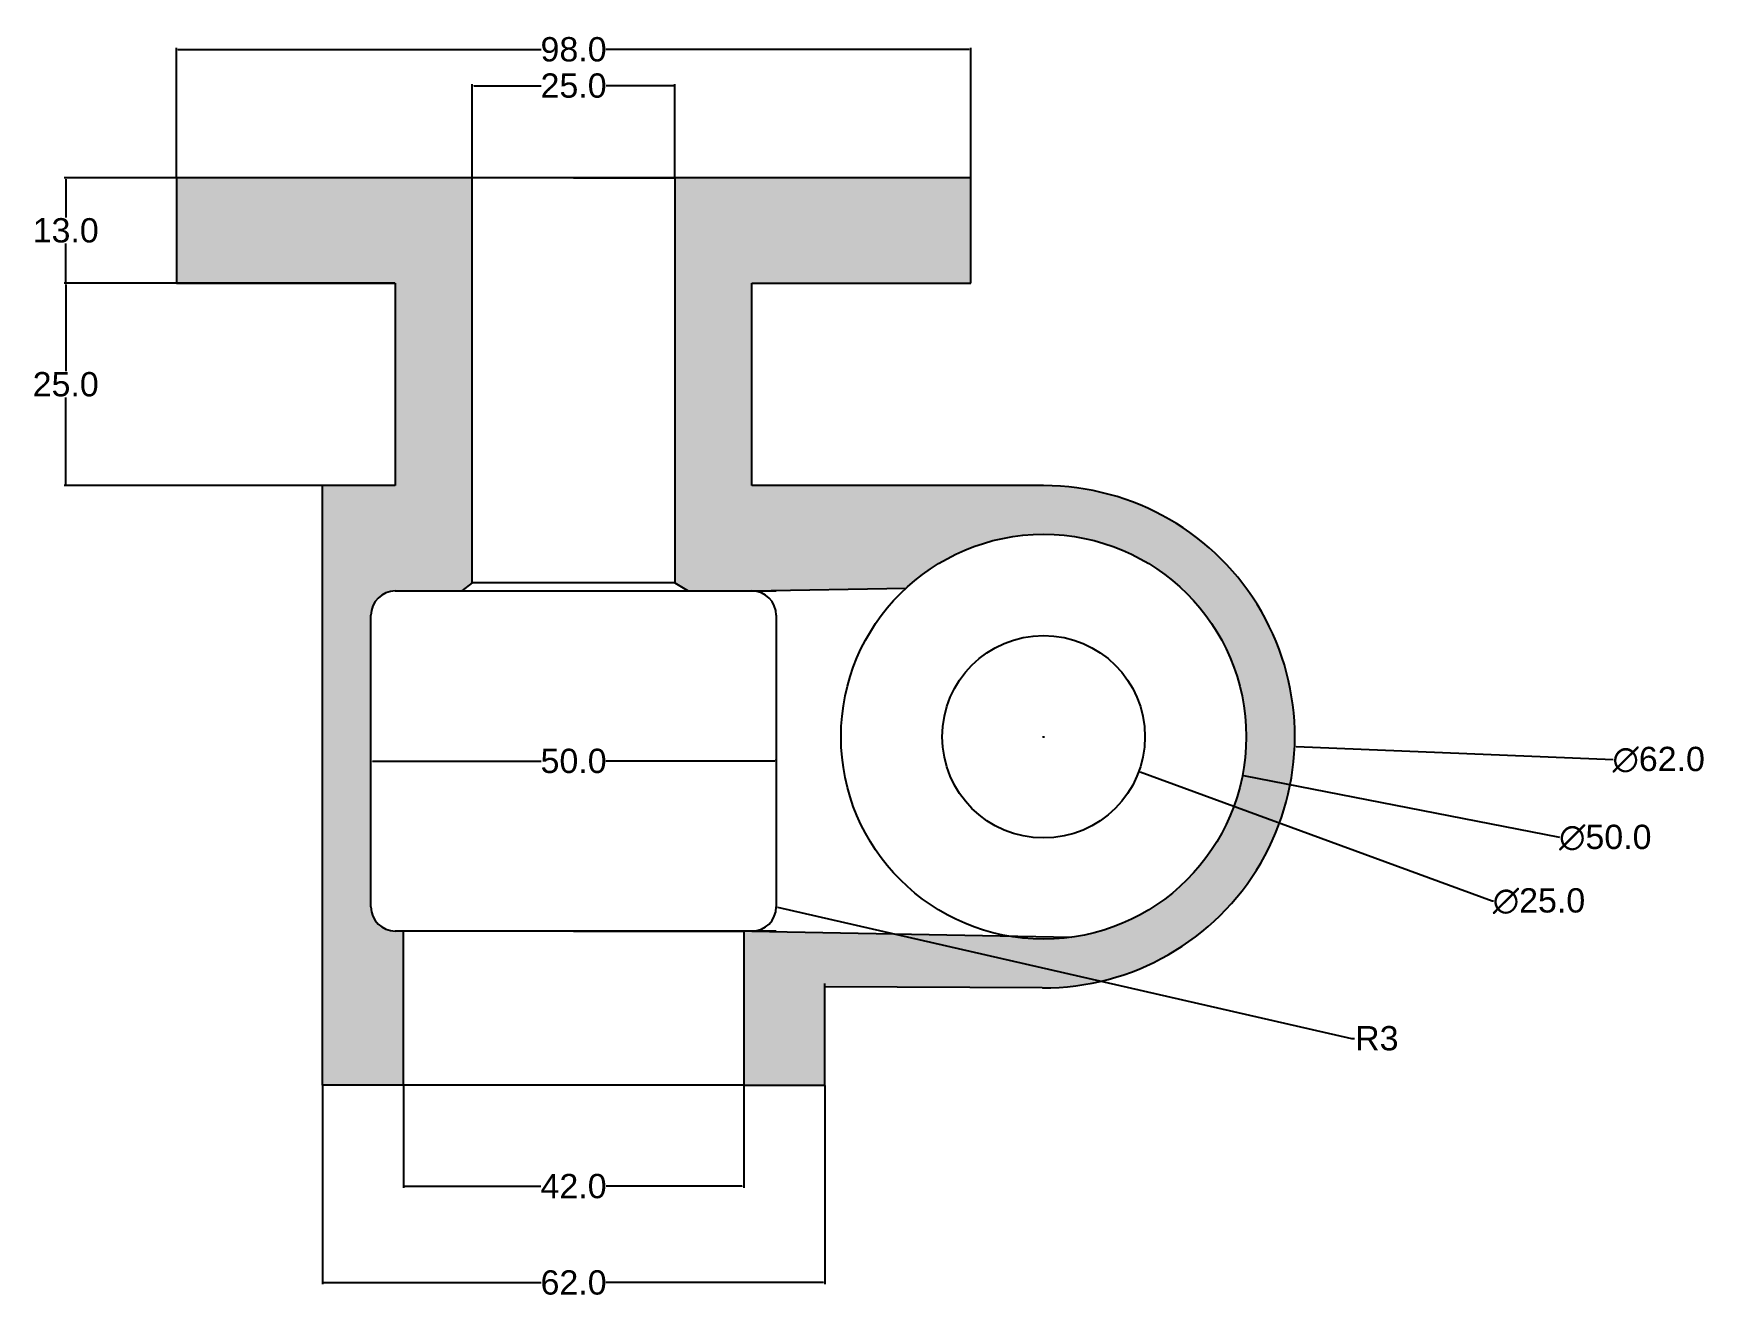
# Model space of a CAD drawing. Header units: inches. Extents: x -94 to 112, y -56 to 100.
import ezdxf
from ezdxf import colors
from ezdxf.entities.mleader import LeaderData, LeaderLine
from ezdxf.math import Vec2, Vec3

# ---------------------------------------------------------------- set-up
doc = ezdxf.new("R2010")
doc.units = ezdxf.units.IN
doc.header["$MEASUREMENT"] = 0
doc.styles.get("Standard").update_dxf_attribs({"font": 'arial.ttf'})
doc.dimstyles.get("Standard").update_dxf_attribs({"dimtxt": 3, "dimasz": 0.18, "dimexe": 0.18, "dimexo": 0.0625, "dimgap": 0.09, "dimtad": 0, "dimtih": 1, "dimtoh": 1, "dimdec": 1, "dimzin": 0, "dimdsep": 46, "dimtxsty": 'Standard', "dimcen": 0.09, "dimclrd": 3, "dimclrt": 3, "dimadec": 0, "dimazin": 0, "dimtfac": 1, "dimtdec": 1, "dimtofl": 0, "dimtmove": 0, "dimatfit": 3, "dimfxl": 1, "dimtolj": 1, "dimtzin": 0, "dimarcsym": 0})

# ---------------------------------------------------------------- blocks, each defined once
blk = doc.blocks.new('*D2')
at = {"color": 0, "lineweight": -2, "transparency": 16777216}
for p, q in [((-40.24, 82), (-40.24, 93.49)), ((-15.24, 82), (-15.24, 93.49))]:
    blk.add_line(p, q, dxfattribs=at)
at = {"color": 3, "lineweight": -2, "transparency": 16777216}
for p, q in [((-40.06, 93.31), (-31.75, 93.31)), ((-15.42, 93.31), (-23.73, 93.31))]:
    blk.add_line(p, q, dxfattribs=at)
at = {"color": 3, "transparency": 16777216}
for points in [[(-40.06, 93.34), (-40.06, 93.28), (-40.24, 93.31)], [(-15.42, 93.34), (-15.42, 93.28), (-15.24, 93.31)]]:
    blk.add_solid(points, dxfattribs=at)
at = {"layer": 'Defpoints', "color": 0, "transparency": 16777216}
for p in [(-15.24, 93.31), (-40.24, 81.94), (-15.24, 81.94)]:
    blk.add_point(p, dxfattribs=at)
at = {"color": 3, "transparency": 16777216, "insert": (-27.74, 93.31), "char_height": 3, "attachment_point": 5}
blk.add_mtext('\\A1;25.0', dxfattribs=at)
blk = doc.blocks.new('*D3')
at = {"color": 0, "lineweight": -2, "transparency": 16777216}
for p, q in [((-76.74, 82), (-76.74, 97.97)), ((21.26, 82), (21.26, 97.97))]:
    blk.add_line(p, q, dxfattribs=at)
at = {"color": 3, "lineweight": -2, "transparency": 16777216}
for p, q in [((-76.56, 97.79), (-31.72, 97.79)), ((21.08, 97.79), (-23.76, 97.79))]:
    blk.add_line(p, q, dxfattribs=at)
at = {"color": 3, "transparency": 16777216}
for points in [[(-76.56, 97.82), (-76.56, 97.76), (-76.74, 97.79)], [(21.08, 97.82), (21.08, 97.76), (21.26, 97.79)]]:
    blk.add_solid(points, dxfattribs=at)
at = {"layer": 'Defpoints', "color": 0, "transparency": 16777216}
for p in [(21.26, 97.79), (-76.74, 81.94), (21.26, 81.94)]:
    blk.add_point(p, dxfattribs=at)
at = {"color": 3, "transparency": 16777216, "insert": (-27.74, 97.79), "char_height": 3, "attachment_point": 5}
blk.add_mtext('\\A1;98.0', dxfattribs=at)
blk = doc.blocks.new('*D4')
at = {"color": 0, "lineweight": -2, "transparency": 16777216}
for p, q in [((-76.8, 81.94), (-90.59, 81.94)), ((-76.8, 68.94), (-90.59, 68.94))]:
    blk.add_line(p, q, dxfattribs=at)
at = {"color": 3, "lineweight": -2, "transparency": 16777216}
for p, q in [((-90.41, 81.76), (-90.41, 77.06)), ((-90.41, 69.12), (-90.41, 73.82))]:
    blk.add_line(p, q, dxfattribs=at)
at = {"color": 3, "transparency": 16777216}
for points in [[(-90.44, 81.76), (-90.38, 81.76), (-90.41, 81.94)], [(-90.44, 69.12), (-90.38, 69.12), (-90.41, 68.94)]]:
    blk.add_solid(points, dxfattribs=at)
at = {"layer": 'Defpoints', "color": 0, "transparency": 16777216}
for p in [(-76.74, 81.94), (-90.41, 68.94), (-76.74, 68.94)]:
    blk.add_point(p, dxfattribs=at)
at = {"color": 3, "transparency": 16777216, "insert": (-90.41, 75.44), "char_height": 3, "attachment_point": 5}
blk.add_mtext('\\A1;13.0', dxfattribs=at)
blk = doc.blocks.new('*D5')
at = {"color": 0, "lineweight": -2, "transparency": 16777216}
for p, q in [((-49.8, 68.94), (-90.59, 68.94)), ((-49.8, 43.94), (-90.59, 43.94))]:
    blk.add_line(p, q, dxfattribs=at)
at = {"color": 3, "lineweight": -2, "transparency": 16777216}
for p, q in [((-90.41, 68.76), (-90.41, 58.06)), ((-90.41, 44.12), (-90.41, 54.82))]:
    blk.add_line(p, q, dxfattribs=at)
at = {"color": 3, "transparency": 16777216}
for points in [[(-90.44, 68.76), (-90.38, 68.76), (-90.41, 68.94)], [(-90.44, 44.12), (-90.38, 44.12), (-90.41, 43.94)]]:
    blk.add_solid(points, dxfattribs=at)
at = {"layer": 'Defpoints', "color": 0, "transparency": 16777216}
for p in [(-49.74, 68.94), (-90.41, 43.94), (-49.74, 43.94)]:
    blk.add_point(p, dxfattribs=at)
at = {"color": 3, "transparency": 16777216, "insert": (-90.41, 56.44), "char_height": 3, "attachment_point": 5}
blk.add_mtext('\\A1;25.0', dxfattribs=at)
blk = doc.blocks.new('*D7')
at = {"color": 0, "lineweight": -2, "transparency": 16777216}
for p, q in [((30.17, 12.94), (30.35, 12.94)), ((30.26, 12.85), (30.26, 13.03))]:
    blk.add_line(p, q, dxfattribs=at)
at = {"color": 3, "lineweight": -2, "transparency": 16777216}
for p, q in [((85.6, -7.36), (42.16, 8.57)), ((85.78, -7.36), (85.6, -7.36))]:
    blk.add_line(p, q, dxfattribs=at)
at = {"color": 3, "transparency": 16777216}
blk.add_solid([(42.17, 8.6), (42.15, 8.55), (41.99, 8.64)], dxfattribs=at)
at = {"layer": 'Defpoints', "color": 0, "transparency": 16777216}
for p in [(18.52, 17.25), (41.99, 8.64)]:
    blk.add_point(p, dxfattribs=at)
at = {"color": 3, "transparency": 16777216, "insert": (91.39, -7.36), "char_height": 3, "attachment_point": 5}
blk.add_mtext('\\A1;∅25.0', dxfattribs=at)
blk = doc.blocks.new('*D8')
at = {"color": 0, "lineweight": -2, "transparency": 16777216}
for p, q in [((30.17, 12.94), (30.35, 12.94)), ((30.26, 12.85), (30.26, 13.03))]:
    blk.add_line(p, q, dxfattribs=at)
at = {"color": 3, "lineweight": -2, "transparency": 16777216}
blk.add_line((93.96, 0.48), (54.97, 8.11), dxfattribs=at)
at = {"color": 3, "transparency": 16777216}
blk.add_solid([(54.98, 8.14), (54.97, 8.08), (54.79, 8.14)], dxfattribs=at)
at = {"layer": 'Defpoints', "color": 0, "transparency": 16777216}
for p in [(5.72, 17.74), (54.79, 8.14)]:
    blk.add_point(p, dxfattribs=at)
at = {"color": 3, "transparency": 16777216, "insert": (99.57, 0.48), "char_height": 3, "attachment_point": 5}
blk.add_mtext('\\A1;∅50.0', dxfattribs=at)
blk = doc.blocks.new('*D9')
at = {"color": 0, "lineweight": -2, "transparency": 16777216}
for p, q in [((30.17, 12.94), (30.35, 12.94)), ((30.26, 12.85), (30.26, 13.03))]:
    blk.add_line(p, q, dxfattribs=at)
at = {"color": 3, "lineweight": -2, "transparency": 16777216}
blk.add_line((100.55, 10.1), (61.41, 11.68), dxfattribs=at)
at = {"color": 3, "transparency": 16777216}
blk.add_solid([(61.42, 11.71), (61.41, 11.65), (61.23, 11.69)], dxfattribs=at)
at = {"layer": 'Defpoints', "color": 0, "transparency": 16777216}
for p in [(-0.72, 14.19), (61.23, 11.69)]:
    blk.add_point(p, dxfattribs=at)
at = {"color": 3, "transparency": 16777216, "insert": (106.16, 10.1), "char_height": 3, "attachment_point": 5}
blk.add_mtext('\\A1;∅62.0', dxfattribs=at)
blk = doc.blocks.new('*D10')
at = {"color": 0, "lineweight": -2, "transparency": 16777216}
for p, q in [((-48.74, -30.12), (-48.74, -42.73)), ((-6.74, -30.12), (-6.74, -42.73))]:
    blk.add_line(p, q, dxfattribs=at)
at = {"color": 3, "lineweight": -2, "transparency": 16777216}
for p, q in [((-48.56, -42.55), (-31.78, -42.55)), ((-6.92, -42.55), (-23.7, -42.55))]:
    blk.add_line(p, q, dxfattribs=at)
at = {"color": 3, "transparency": 16777216}
for points in [[(-48.56, -42.52), (-48.56, -42.58), (-48.74, -42.55)], [(-6.92, -42.52), (-6.92, -42.58), (-6.74, -42.55)]]:
    blk.add_solid(points, dxfattribs=at)
at = {"layer": 'Defpoints', "color": 0, "transparency": 16777216}
for p in [(-48.74, -30.06), (-6.74, -30.06), (-6.74, -42.55)]:
    blk.add_point(p, dxfattribs=at)
at = {"color": 3, "transparency": 16777216, "insert": (-27.74, -42.55), "char_height": 3, "attachment_point": 5}
blk.add_mtext('\\A1;42.0', dxfattribs=at)
blk = doc.blocks.new('*D11')
at = {"color": 0, "lineweight": -2, "transparency": 16777216}
for p, q in [((-52.74, 10), (-52.74, 10.12)), ((-2.74, 10), (-2.74, 10.12))]:
    blk.add_line(p, q, dxfattribs=at)
at = {"color": 3, "lineweight": -2, "transparency": 16777216}
for p, q in [((-52.56, 9.94), (-31.72, 9.94)), ((-2.92, 9.94), (-23.76, 9.94))]:
    blk.add_line(p, q, dxfattribs=at)
at = {"color": 3, "transparency": 16777216}
for points in [[(-52.56, 9.97), (-52.56, 9.91), (-52.74, 9.94)], [(-2.92, 9.97), (-2.92, 9.91), (-2.74, 9.94)]]:
    blk.add_solid(points, dxfattribs=at)
at = {"layer": 'Defpoints', "color": 0, "transparency": 16777216}
for p in [(-52.74, 9.94), (-2.74, 9.94), (-2.74, 9.94)]:
    blk.add_point(p, dxfattribs=at)
at = {"color": 3, "transparency": 16777216, "insert": (-27.74, 9.94), "char_height": 3, "attachment_point": 5}
blk.add_mtext('\\A1;50.0', dxfattribs=at)
blk = doc.blocks.new('*D12')
at = {"color": 0, "lineweight": -2, "transparency": 16777216}
for p, q in [((-58.74, -30.12), (-58.74, -54.63)), ((3.26, -30.12), (3.26, -54.63))]:
    blk.add_line(p, q, dxfattribs=at)
at = {"color": 3, "lineweight": -2, "transparency": 16777216}
for p, q in [((-58.56, -54.45), (-31.73, -54.45)), ((3.08, -54.45), (-23.75, -54.45))]:
    blk.add_line(p, q, dxfattribs=at)
at = {"color": 3, "transparency": 16777216}
for points in [[(-58.56, -54.42), (-58.56, -54.48), (-58.74, -54.45)], [(3.08, -54.42), (3.08, -54.48), (3.26, -54.45)]]:
    blk.add_solid(points, dxfattribs=at)
at = {"layer": 'Defpoints', "color": 0, "transparency": 16777216}
for p in [(-58.74, -30.06), (3.26, -30.06), (3.26, -54.45)]:
    blk.add_point(p, dxfattribs=at)
at = {"color": 3, "transparency": 16777216, "insert": (-27.74, -54.45), "char_height": 3, "attachment_point": 5}
blk.add_mtext('\\A1;62.0', dxfattribs=at)

msp = doc.modelspace()

# ---------------------------------------------------------------- hatches: boundary and pattern name
at = {"true_color": 0x293189}
h = msp.add_hatch(dxfattribs=at)
h.set_pattern_fill('ANGLE', color=177, scale=5)
h.set_pattern_definition([(0, (0, 0), (0, 1.375), [1, -0.375]), (90, (0, 0), (-1.375, 8e-17), [1, -0.375])])
h.paths.add_polyline_path([(21.26, 81.94), (-15.24, 81.94), (-15.24, 31.94), (-13.61, 30.94), (-5.74, 30.94), (13.29, 31.3, -0.654067), (55.26, 12.94, -0.466652), (25.89, -11.67), (11.86, -11.4), (37.35, -17.24, 0.890798), (30.26, 43.94), (-5.74, 43.94), (-5.74, 68.94), (21.26, 68.94)])
h.paths.add_polyline_path([(37.35, -17.24), (11.86, -11.4), (-5.74, -11.06), (-6.74, -11.06), (-6.74, -30.06), (3.26, -30.06), (3.26, -17.92), (30.1, -18.06, 0.059008)])
h.paths.add_polyline_path([(-48.74, -11.06), (-49.74, -11.06, -0.414214), (-52.74, -8.06), (-52.74, 27.94, -0.414214), (-49.74, 30.94), (-41.53, 30.94), (-40.24, 31.94), (-40.24, 81.94), (-76.74, 81.94), (-76.74, 68.94), (-49.74, 68.94), (-49.74, 43.94), (-58.74, 43.94), (-58.74, -30.06), (-48.74, -30.06)])

# ---------------------------------------------------------------- linework, layer by layer
for p, q in [((21.26, 81.94), (-76.74, 81.94)), ((-76.74, 81.94), (-76.74, 68.94)), ((-40.24, 31.94), (-40.24, 81.94)), ((-27.74, 81.94), (-15.24, 81.94)), ((-15.24, 81.94), (-15.24, 31.94)), ((21.26, 68.94), (21.26, 81.94)), ((-76.74, 68.94), (-49.74, 68.94)), ((-49.74, 68.94), (-49.74, 43.94)), ((-5.74, 43.94), (-5.74, 68.94)), ((-5.74, 68.94), (21.26, 68.94)), ((-49.74, 43.94), (-68.74, 43.94)), ((-58.74, -30.06), (-58.74, 43.94)), ((30.26, 43.94), (-5.74, 43.94)), ((-40.24, 31.94), (-41.53, 30.94)), ((-15.24, 31.94), (-40.24, 31.94)), ((-15.24, 31.94), (-13.61, 30.94)), ((-5.74, 30.94), (13.29, 31.3)), ((-49.74, 30.94), (-40.24, 30.94)), ((-40.24, 30.94), (-27.74, 30.94)), ((-27.74, 30.94), (-2.74, 30.94)), ((-2.74, 30.94), (-2.74, 30.94)), ((-52.74, -8.06), (-52.74, 27.94)), ((-2.74, 27.94), (-2.74, -8.06)), ((-2.74, -11.06), (-49.74, -11.06)), ((-48.74, -30.06), (-48.74, -11.06)), ((-27.74, -11.06), (-6.74, -11.06)), ((-6.74, -11.06), (-6.74, -30.06)), ((-5.74, -11.06), (33.67, -11.82)), ((3.26, -30.06), (3.26, -17.52)), ((30.1, -18.06), (3.26, -17.92)), ((-48.74, -30.06), (-58.74, -30.06)), ((-6.74, -30.06), (-48.74, -30.06)), ((-6.74, -30.06), (3.26, -30.06))]:
    msp.add_line(p, q)
for radius in [25, 12.5]:
    msp.add_circle((30.26, 12.94), radius)
for centre, radius, start, end in [((30.26, 12.94), 31, 269.7136, 90), ((-49.74, 27.94), 3, 90, 180), ((-5.74, 27.94), 3, 0, 90), ((-49.74, -8.06), 3, 180, 270), ((-5.74, -8.06), 3, 270, 0)]:
    msp.add_arc(centre, radius, start, end)

# ---------------------------------------------------------------- dimensions: what is measured, and where the dimension line sits
for base, p1, p2, picture, middle in [((21.26, 97.79), (-76.74, 81.94), (21.26, 81.94), '*D3', (-27.74, 97.79)), ((-15.24, 93.31), (-40.24, 81.94), (-15.24, 81.94), '*D2', (-27.74, 93.31)), ((-2.74, 9.94), (-52.74, 9.94), (-2.74, 9.94), '*D11', (-27.74, 9.94)), ((3.26, -54.45), (-58.74, -30.06), (3.26, -30.06), '*D12', (-27.74, -54.45)), ((-6.74, -42.55), (-48.74, -30.06), (-6.74, -30.06), '*D10', (-27.74, -42.55))]:
    dim = msp.add_linear_dim(base=base, p1=p1, p2=p2, dimstyle='Standard')
    dim.commit()
    dim.dimension.update_dxf_attribs({"geometry": picture, "text_midpoint": middle})
for base, p1, p2, picture, middle in [((-90.41, 68.94), (-76.74, 81.94), (-76.74, 68.94), '*D4', (-90.41, 75.44)), ((-90.41, 43.94), (-49.74, 68.94), (-49.74, 43.94), '*D5', (-90.41, 56.44))]:
    dim = msp.add_linear_dim(base=base, p1=p1, p2=p2, angle=90, dimstyle='Standard')
    dim.commit()
    dim.dimension.update_dxf_attribs({"geometry": picture, "text_midpoint": middle})
for p1, p2, picture, middle in [((5.72, 17.74), (54.79, 8.14), '*D8', (93.96, 0.48)), ((18.52, 17.25), (41.99, 8.64), '*D7', (91.39, -7.36)), ((-0.72, 14.19), (61.23, 11.69), '*D9', (100.55, 10.1))]:
    dim = msp.add_diameter_dim_2p(p1=p1, p2=p2, dimstyle='Standard')
    dim.commit()
    dim.dimension.update_dxf_attribs({"geometry": picture, "text_midpoint": middle, "dimtype": 163})

# ---------------------------------------------------------------- leaders
ml = msp.add_multileader_mtext('Standard')
ml.set_content('R3', color=3)
ml.set_leader_properties(color=3)
ml.build(insert=Vec2(0, 0))
ml.multileader.update_dxf_attribs({"dogleg_length": 0.36, "arrow_head_size": 0.18})
ctx = ml.context
ctx.base_point, ctx.char_height, ctx.arrow_head_size, ctx.landing_gap_size, ctx.plane_origin = Vec3(68.61, -24.31), 3, 0.18, 0.09, Vec3(-2.74, -8.06)
notes = []
notes.append((ctx, [(0, (1, 1, 0), (68.25, -24.31), (1, 0), 0.36, [(0, [(-2.74, -8.06)], 0, [])])]))
ctx.mtext.insert, ctx.mtext.flow_direction = Vec3(68.7, -22.78), 5
for ctx, leaders in notes:
    for number, flags, end, landing, length, lines in leaders:
        leader = LeaderData()
        leader.index, (leader.has_last_leader_line, leader.has_dogleg_vector, leader.attachment_direction) = number, flags
        leader.last_leader_point, leader.dogleg_vector, leader.dogleg_length = Vec3(end), Vec3(landing), length
        for number, points, colour, breaks in lines:
            line = LeaderLine()
            line.index, line.vertices, line.color, line.breaks = number, Vec3.list(points), colors.encode_raw_color(colour), breaks
            leader.lines.append(line)
        ctx.leaders.append(leader)

doc.saveas('drawing.dxf')
